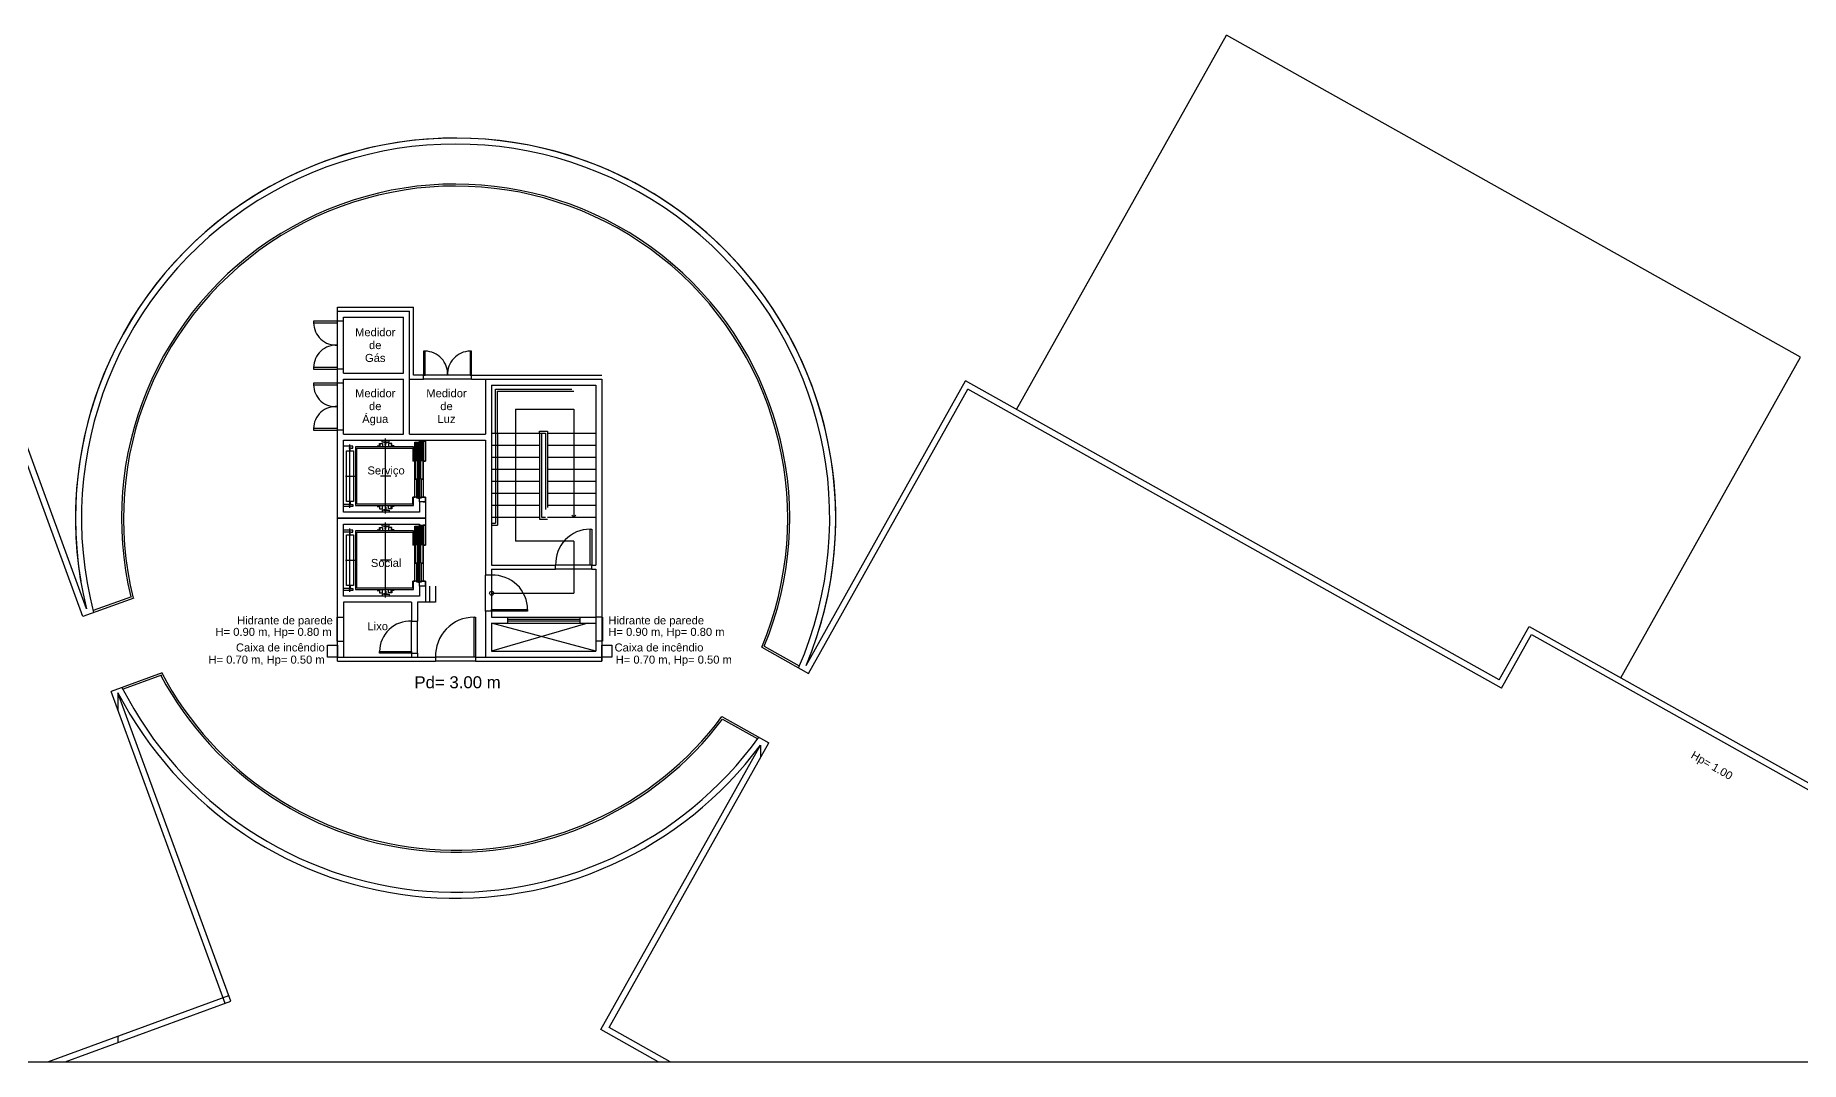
# Model space of a CAD drawing. Header units: millimetres. Extents: x -210 to 1173, y -437 to 320.
# Drawn here: x -148.5 to -104.38, y -92 to -66.35 of the extents above; entities that cross this region are included whole.
import ezdxf
from ezdxf.enums import TextEntityAlignment as Align

# ---------------------------------------------------------------- set-up
doc = ezdxf.new("R2010")
doc.units = ezdxf.units.MM
doc.header["$LTSCALE"] = 0.3
for name, pattern in [('DASHDOTX2', [50.8, 25.4, -12.7, 0, -12.7]), ('DASHED2', [9.525, 6.35, -3.175]), ('LTYPE_4', [112.5, 56.25, -56.25]), ('LTYPE_6', [168.75, 112.5, -28.125, 0, -28.125])]:
    doc.linetypes.add(name, pattern=pattern)
for name, color, linetype in [('CORTE', 6, 'Continuous'), ('COTAS', 1, 'Continuous'), ('ESQUADRIAS', 3, 'Continuous'), ('LAYER_0', 6, 'Continuous'), ('LINHA DE CORTE', 6, 'DASHDOTX2'), ('PISO', 1, 'Continuous'), ('PROJEÇÃO', 1, 'DASHED2'), ('TEXTOS', 2, 'Continuous'), ('VISTA', 2, 'Continuous')]:
    doc.layers.add(name, color=color, linetype=linetype)
doc.styles.add('2MM 1_100', font='ARIAL.TTF', dxfattribs={"height": 0.2})
doc.styles.add('3MM 1_100', font='ARIAL.TTF', dxfattribs={"height": 0.3})

msp = doc.modelspace()

# ---------------------------------------------------------------- linework, layer by layer
msp.add_line((-210.338, -92.003), (-79.945, -92.003))
at = {"layer": 'CORTE'}
for p, q in [((-140.947, -73.144), (-139.047, -73.144)), ((-140.947, -73.244), (-140.947, -73.144)), ((-139.047, -74.844), (-139.047, -73.144)), ((-140.947, -73.244), (-139.147, -73.244)), ((-140.947, -73.494), (-140.947, -73.244)), ((-140.797, -73.494), (-140.947, -73.494)), ((-140.797, -73.394), (-139.297, -73.394)), ((-140.797, -73.494), (-140.797, -73.394)), ((-139.297, -74.794), (-139.297, -73.394)), ((-139.147, -76.319), (-139.147, -73.244)), ((-140.947, -75.044), (-140.947, -74.694)), ((-140.797, -74.694), (-140.947, -74.694)), ((-140.797, -74.794), (-140.797, -74.694)), ((-140.797, -74.794), (-139.297, -74.794)), ((-140.797, -74.944), (-139.297, -74.944)), ((-140.797, -75.044), (-140.797, -74.944)), ((-139.297, -76.319), (-139.297, -74.944)), ((-139.147, -74.944), (-138.797, -74.944)), ((-138.797, -74.844), (-139.047, -74.844)), ((-138.797, -74.944), (-138.797, -74.844)), ((-137.597, -74.844), (-134.347, -74.844)), ((-137.597, -74.944), (-137.597, -74.844)), ((-137.597, -74.944), (-137.247, -74.944)), ((-137.247, -74.944), (-137.247, -76.319)), ((-137.247, -74.944), (-134.347, -74.944)), ((-134.347, -74.944), (-134.347, -81.894)), ((-140.797, -75.044), (-140.947, -75.044)), ((-137.097, -75.094), (-137.097, -79.594)), ((-137.097, -75.094), (-134.497, -75.094)), ((-134.497, -75.094), (-134.497, -79.594)), ((-140.947, -81.894), (-140.947, -76.219)), ((-140.797, -76.219), (-140.947, -76.219)), ((-140.797, -76.319), (-140.797, -76.219)), ((-140.797, -76.319), (-139.297, -76.319)), ((-139.147, -76.319), (-137.247, -76.319)), ((-140.797, -78.269), (-140.797, -76.469)), ((-140.797, -76.469), (-137.247, -76.469)), ((-138.897, -76.469), (-138.897, -76.494)), ((-137.247, -76.469), (-137.247, -79.844)), ((-138.897, -78.014), (-138.897, -78.269)), ((-138.747, -78.014), (-138.747, -78.419)), ((-140.947, -78.419), (-138.747, -78.419)), ((-138.747, -78.419), (-140.947, -78.419)), ((-138.897, -78.269), (-140.797, -78.269)), ((-138.747, -78.419), (-138.747, -78.594)), ((-140.797, -80.369), (-140.797, -78.569)), ((-140.797, -78.569), (-138.897, -78.569)), ((-140.797, -78.569), (-138.897, -78.569)), ((-138.897, -78.569), (-138.897, -78.594)), ((-137.097, -79.594), (-135.497, -79.594)), ((-137.097, -79.694), (-137.097, -79.844)), ((-137.097, -79.694), (-135.497, -79.694)), ((-134.597, -79.594), (-134.497, -79.594)), ((-134.597, -79.694), (-134.497, -79.694)), ((-134.497, -79.694), (-134.497, -80.894)), ((-138.897, -80.114), (-138.897, -80.369)), ((-138.747, -80.114), (-138.747, -80.519)), ((-138.647, -80.114), (-138.647, -80.519)), ((-138.497, -80.114), (-138.497, -80.519)), ((-138.897, -80.369), (-140.797, -80.369)), ((-139.097, -80.519), (-140.797, -80.519)), ((-140.797, -80.519), (-140.797, -81.894)), ((-139.097, -80.519), (-139.102, -80.994)), ((-138.497, -80.519), (-138.947, -80.519)), ((-138.947, -80.519), (-138.947, -80.994)), ((-140.967, -80.894), (-140.967, -81.494)), ((-140.967, -80.894), (-140.797, -80.894)), ((-139.097, -80.994), (-138.947, -80.994)), ((-137.247, -80.744), (-137.247, -81.894)), ((-137.097, -80.744), (-137.097, -80.894)), ((-137.097, -80.894), (-134.497, -80.894)), ((-137.097, -81.044), (-137.097, -81.744)), ((-137.097, -81.044), (-134.497, -81.044)), ((-134.697, -81.044), (-137.097, -81.744)), ((-134.497, -81.744), (-137.097, -81.044)), ((-134.497, -80.894), (-134.497, -81.744)), ((-134.327, -80.894), (-134.497, -80.894)), ((-134.327, -80.894), (-134.327, -81.494)), ((-140.967, -81.494), (-140.797, -81.494)), ((-134.327, -81.494), (-134.497, -81.494)), ((-140.947, -81.894), (-138.497, -81.894)), ((-140.947, -81.994), (-140.947, -81.894)), ((-140.947, -81.994), (-138.497, -81.994)), ((-139.097, -81.794), (-139.097, -81.894)), ((-139.097, -81.794), (-138.947, -81.794)), ((-138.947, -81.794), (-138.947, -81.894)), ((-138.497, -81.894), (-138.497, -81.994)), ((-137.497, -81.894), (-137.247, -81.894)), ((-137.497, -81.894), (-137.497, -81.994)), ((-137.497, -81.994), (-134.347, -81.994)), ((-137.247, -81.894), (-134.347, -81.894)), ((-137.097, -81.744), (-134.497, -81.744)), ((-134.347, -81.894), (-134.347, -81.994)), ((-134.347, -81.994), (-134.347, -81.894)), ((-146.435, -82.784), (-146.435, -83.221)), ((-130.379, -84.095), (-130.379, -84.401)), ((-146.435, -91.363), (-146.435, -91.522))]:
    msp.add_line(p, q, dxfattribs=at)
for points in [[(-141.197, -81.594), (-140.947, -81.594), (-140.947, -81.894), (-141.197, -81.894)], [(-134.347, -81.594), (-134.097, -81.594), (-134.097, -81.894), (-134.347, -81.894)]]:
    msp.add_lwpolyline(points, close=True, dxfattribs=at)
at = {"layer": 'COTAS'}
for p, q in [((-136.497, -75.694), (-136.497, -78.994)), ((-136.497, -75.694), (-135.047, -75.694)), ((-135.047, -75.694), (-135.047, -78.394)), ((-135.047, -78.394), (-135.096, -78.344)), ((-135.047, -78.394), (-134.996, -78.344)), ((-135.047, -78.994), (-136.497, -78.994)), ((-135.047, -78.994), (-135.047, -80.294)), ((-137.097, -80.294), (-135.047, -80.294))]:
    msp.add_line(p, q, dxfattribs=at)
msp.add_circle((-137.097, -80.294), 0.05, dxfattribs=at)
at = {"layer": 'ESQUADRIAS'}
for points in [[(-140.947, -73.494), (-141.547, -73.494), (-141.547, -73.534), (-140.947, -73.534)], [(-138.757, -74.844), (-138.757, -74.244), (-138.797, -74.244), (-138.797, -74.844)], [(-137.597, -74.844), (-137.597, -74.244), (-137.637, -74.244), (-137.637, -74.844)], [(-140.947, -74.654), (-141.547, -74.654), (-141.547, -74.694), (-140.947, -74.694)], [(-140.947, -75.044), (-141.547, -75.044), (-141.547, -75.084), (-140.947, -75.084)], [(-140.947, -76.179), (-141.547, -76.179), (-141.547, -76.219), (-140.947, -76.219)], [(-134.597, -79.594), (-134.637, -79.594), (-134.637, -78.694), (-134.597, -78.694)], [(-137.097, -80.744), (-137.097, -80.704), (-136.197, -80.704), (-136.197, -80.744)], [(-137.497, -81.894), (-137.537, -81.894), (-137.537, -80.894), (-137.497, -80.894)], [(-139.097, -81.794), (-139.897, -81.794), (-139.897, -81.754), (-139.097, -81.754)]]:
    msp.add_lwpolyline(points, close=True, dxfattribs=at)
at = {"layer": 'LAYER_0', "color": 11}
for p, q in [((-140.564, -76.615), (-140.797, -76.615)), ((-140.727, -77.999), (-140.727, -76.739)), ((-140.727, -76.739), (-140.547, -76.739)), ((-140.604, -76.665), (-140.564, -76.665)), ((-140.564, -76.665), (-140.564, -76.615)), ((-140.547, -76.739), (-140.547, -77.999)), ((-139.047, -76.639), (-140.497, -76.639)), ((-140.497, -76.639), (-140.497, -78.099)), ((-140.467, -78.069), (-140.467, -76.669)), ((-140.467, -76.669), (-139.067, -76.669)), ((-139.957, -76.614), (-139.957, -76.608)), ((-139.957, -76.608), (-139.903, -76.608)), ((-139.957, -76.614), (-139.897, -76.614)), ((-139.903, -76.608), (-139.903, -76.554)), ((-139.903, -76.554), (-139.822, -76.554)), ((-139.897, -76.614), (-139.897, -76.554)), ((-139.897, -76.614), (-139.897, -76.639)), ((-139.832, -76.519), (-139.832, -76.469)), ((-139.792, -76.519), (-139.832, -76.519)), ((-139.822, -76.554), (-139.822, -76.614)), ((-139.822, -76.614), (-139.822, -76.639)), ((-139.747, -76.519), (-139.792, -76.519)), ((-139.792, -76.519), (-139.792, -76.524)), ((-139.788, -76.527), (-139.792, -76.524)), ((-139.755, -76.529), (-139.788, -76.527)), ((-139.755, -76.529), (-139.751, -76.533)), ((-139.751, -76.549), (-139.755, -76.552)), ((-139.755, -76.594), (-139.755, -76.552)), ((-139.747, -76.594), (-139.755, -76.594)), ((-139.751, -76.549), (-139.751, -76.533)), ((-139.702, -76.519), (-139.747, -76.519)), ((-139.747, -76.594), (-139.739, -76.594)), ((-139.742, -76.533), (-139.739, -76.529)), ((-139.742, -76.549), (-139.742, -76.533)), ((-139.742, -76.549), (-139.739, -76.552)), ((-139.739, -76.529), (-139.705, -76.527)), ((-139.739, -76.594), (-139.739, -76.552)), ((-139.705, -76.527), (-139.702, -76.524)), ((-139.702, -76.519), (-139.662, -76.519)), ((-139.702, -76.519), (-139.702, -76.524)), ((-139.591, -76.554), (-139.672, -76.554)), ((-139.672, -76.554), (-139.672, -76.614)), ((-139.672, -76.614), (-139.672, -76.639)), ((-139.662, -76.519), (-139.662, -76.469)), ((-139.597, -76.614), (-139.597, -76.554)), ((-139.597, -76.614), (-139.597, -76.639)), ((-139.537, -76.614), (-139.597, -76.614)), ((-139.591, -76.608), (-139.591, -76.554)), ((-139.537, -76.608), (-139.591, -76.608)), ((-139.537, -76.614), (-139.537, -76.608)), ((-139.067, -76.669), (-139.067, -76.994)), ((-139.047, -76.992), (-139.047, -76.639)), ((-139.017, -77.894), (-139.017, -76.519)), ((-139.017, -76.519), (-138.927, -76.519)), ((-138.927, -77.924), (-138.927, -76.519)), ((-138.897, -77.924), (-138.897, -76.494)), ((-138.897, -76.494), (-138.807, -76.494)), ((-138.807, -76.494), (-138.807, -77.894)), ((-138.747, -76.494), (-138.807, -76.494)), ((-138.807, -76.509), (-138.805, -76.509)), ((-138.805, -76.509), (-138.805, -76.496)), ((-138.805, -76.496), (-138.749, -76.496)), ((-138.749, -76.496), (-138.749, -76.992)), ((-138.747, -76.994), (-138.747, -76.494)), ((-139.017, -76.994), (-139.067, -76.994)), ((-139.019, -76.992), (-139.047, -76.992)), ((-139.017, -76.979), (-139.019, -76.979)), ((-139.019, -76.979), (-139.019, -76.992)), ((-139.012, -77.444), (-139.012, -76.974)), ((-139.012, -76.974), (-138.972, -76.974)), ((-138.974, -76.976), (-139.01, -76.976)), ((-139.01, -76.976), (-139.01, -77.442)), ((-138.974, -76.989), (-138.974, -76.976)), ((-138.972, -76.989), (-138.974, -76.989)), ((-138.972, -76.974), (-138.972, -76.989)), ((-138.812, -76.974), (-138.852, -76.974)), ((-138.852, -76.974), (-138.852, -76.989)), ((-138.852, -76.989), (-138.85, -76.989)), ((-138.85, -76.989), (-138.85, -76.976)), ((-138.85, -76.976), (-138.814, -76.976)), ((-138.814, -76.976), (-138.814, -77.442)), ((-138.812, -77.444), (-138.812, -76.974)), ((-138.805, -76.979), (-138.807, -76.979)), ((-138.807, -76.994), (-138.747, -76.994)), ((-138.805, -76.992), (-138.805, -76.979)), ((-138.749, -76.992), (-138.805, -76.992)), ((-139.012, -77.444), (-138.972, -77.444)), ((-138.974, -77.442), (-139.01, -77.442)), ((-138.972, -77.429), (-138.974, -77.429)), ((-138.974, -77.429), (-138.974, -77.442)), ((-138.972, -77.444), (-138.972, -77.429)), ((-138.967, -77.906), (-138.967, -77.424)), ((-138.967, -77.424), (-138.927, -77.424)), ((-138.929, -77.426), (-138.965, -77.426)), ((-138.965, -77.426), (-138.965, -77.904)), ((-138.929, -77.439), (-138.929, -77.426)), ((-138.927, -77.439), (-138.929, -77.439)), ((-138.857, -77.424), (-138.897, -77.424)), ((-138.897, -77.439), (-138.895, -77.439)), ((-138.895, -77.439), (-138.895, -77.426)), ((-138.895, -77.426), (-138.859, -77.426)), ((-138.859, -77.426), (-138.859, -77.904)), ((-138.857, -77.906), (-138.857, -77.424)), ((-138.852, -77.444), (-138.852, -77.429)), ((-138.852, -77.429), (-138.85, -77.429)), ((-138.812, -77.444), (-138.852, -77.444)), ((-138.85, -77.429), (-138.85, -77.442)), ((-138.85, -77.442), (-138.814, -77.442)), ((-140.67, -78.073), (-140.797, -78.073)), ((-140.547, -77.999), (-140.727, -77.999)), ((-140.605, -78.073), (-140.565, -78.073)), ((-140.565, -78.073), (-140.565, -78.123)), ((-139.067, -78.069), (-140.467, -78.069)), ((-139.017, -77.894), (-139.067, -77.894)), ((-139.067, -78.069), (-139.067, -77.894)), ((-139.047, -78.099), (-139.047, -77.896)), ((-139.047, -77.896), (-139.017, -77.896)), ((-138.972, -77.894), (-139.017, -77.894)), ((-138.974, -77.896), (-139.017, -77.896)), ((-138.974, -77.911), (-138.974, -77.896)), ((-138.929, -77.911), (-138.974, -77.911)), ((-138.972, -77.894), (-138.972, -77.909)), ((-138.972, -77.909), (-138.927, -77.909)), ((-138.927, -77.906), (-138.967, -77.906)), ((-138.965, -77.904), (-138.929, -77.904)), ((-138.929, -77.904), (-138.929, -77.891)), ((-138.929, -77.891), (-138.927, -77.891)), ((-138.929, -77.924), (-138.929, -77.911)), ((-138.927, -77.924), (-138.929, -77.924)), ((-138.895, -77.891), (-138.897, -77.891)), ((-138.897, -77.906), (-138.857, -77.906)), ((-138.852, -77.909), (-138.897, -77.909)), ((-138.897, -77.924), (-138.895, -77.924)), ((-138.897, -78.014), (-138.897, -77.924)), ((-138.807, -78.014), (-138.897, -78.014)), ((-138.895, -77.904), (-138.895, -77.891)), ((-138.859, -77.904), (-138.895, -77.904)), ((-138.895, -77.924), (-138.895, -77.911)), ((-138.895, -77.911), (-138.85, -77.911)), ((-138.852, -77.894), (-138.852, -77.909)), ((-138.747, -77.894), (-138.852, -77.894)), ((-138.85, -77.911), (-138.85, -77.896)), ((-138.85, -77.896), (-138.749, -77.896)), ((-138.807, -78.014), (-138.807, -77.999)), ((-138.807, -77.999), (-138.805, -77.999)), ((-138.747, -78.014), (-138.807, -78.014)), ((-138.805, -77.999), (-138.805, -78.012)), ((-138.805, -78.012), (-138.749, -78.012)), ((-138.749, -78.012), (-138.749, -77.896)), ((-138.747, -77.894), (-138.747, -78.014)), ((-140.565, -78.123), (-140.797, -78.123)), ((-140.497, -78.099), (-139.047, -78.099)), ((-139.957, -78.124), (-139.897, -78.124)), ((-139.957, -78.124), (-139.957, -78.13)), ((-139.957, -78.13), (-139.903, -78.13)), ((-139.903, -78.13), (-139.903, -78.184)), ((-139.903, -78.184), (-139.822, -78.184)), ((-139.897, -78.124), (-139.897, -78.099)), ((-139.897, -78.124), (-139.897, -78.184)), ((-139.792, -78.219), (-139.832, -78.219)), ((-139.832, -78.219), (-139.832, -78.269)), ((-139.822, -78.124), (-139.822, -78.099)), ((-139.822, -78.184), (-139.822, -78.124)), ((-139.789, -78.211), (-139.792, -78.215)), ((-139.792, -78.219), (-139.792, -78.215)), ((-139.792, -78.219), (-139.747, -78.219)), ((-139.755, -78.209), (-139.789, -78.211)), ((-139.747, -78.144), (-139.755, -78.144)), ((-139.755, -78.144), (-139.755, -78.186)), ((-139.752, -78.19), (-139.755, -78.186)), ((-139.752, -78.206), (-139.755, -78.209)), ((-139.752, -78.19), (-139.752, -78.206)), ((-139.747, -78.144), (-139.739, -78.144)), ((-139.747, -78.219), (-139.702, -78.219)), ((-139.743, -78.19), (-139.739, -78.186)), ((-139.743, -78.19), (-139.743, -78.206)), ((-139.739, -78.209), (-139.743, -78.206)), ((-139.739, -78.144), (-139.739, -78.186)), ((-139.739, -78.209), (-139.706, -78.211)), ((-139.706, -78.211), (-139.702, -78.215)), ((-139.702, -78.219), (-139.702, -78.215)), ((-139.702, -78.219), (-139.662, -78.219)), ((-139.672, -78.124), (-139.672, -78.099)), ((-139.672, -78.184), (-139.672, -78.124)), ((-139.591, -78.184), (-139.672, -78.184)), ((-139.662, -78.219), (-139.662, -78.269)), ((-139.597, -78.124), (-139.597, -78.099)), ((-139.537, -78.124), (-139.597, -78.124)), ((-139.597, -78.124), (-139.597, -78.184)), ((-139.537, -78.13), (-139.591, -78.13)), ((-139.591, -78.13), (-139.591, -78.184)), ((-139.537, -78.124), (-139.537, -78.13)), ((-140.565, -78.715), (-140.797, -78.715)), ((-140.67, -78.765), (-140.797, -78.765)), ((-140.727, -80.099), (-140.727, -78.839)), ((-140.727, -78.839), (-140.547, -78.839)), ((-140.605, -78.765), (-140.565, -78.765)), ((-140.565, -78.765), (-140.565, -78.715)), ((-140.547, -78.839), (-140.547, -80.099)), ((-139.047, -78.739), (-140.497, -78.739)), ((-140.497, -78.739), (-140.497, -80.199)), ((-140.467, -80.169), (-140.467, -78.769)), ((-140.467, -78.769), (-139.067, -78.769)), ((-139.957, -78.714), (-139.957, -78.708)), ((-139.957, -78.708), (-139.903, -78.708)), ((-139.957, -78.714), (-139.897, -78.714)), ((-139.903, -78.708), (-139.903, -78.654)), ((-139.903, -78.654), (-139.822, -78.654)), ((-139.897, -78.714), (-139.897, -78.654)), ((-139.897, -78.714), (-139.897, -78.739)), ((-139.832, -78.619), (-139.832, -78.569)), ((-139.792, -78.619), (-139.832, -78.619)), ((-139.822, -78.654), (-139.822, -78.714)), ((-139.822, -78.714), (-139.822, -78.739)), ((-139.747, -78.619), (-139.792, -78.619)), ((-139.792, -78.619), (-139.792, -78.624)), ((-139.789, -78.627), (-139.792, -78.624)), ((-139.755, -78.629), (-139.789, -78.627)), ((-139.755, -78.629), (-139.752, -78.633)), ((-139.752, -78.649), (-139.755, -78.652)), ((-139.755, -78.694), (-139.755, -78.652)), ((-139.747, -78.694), (-139.755, -78.694)), ((-139.752, -78.649), (-139.752, -78.633)), ((-139.702, -78.619), (-139.747, -78.619)), ((-139.747, -78.694), (-139.739, -78.694)), ((-139.743, -78.633), (-139.739, -78.629)), ((-139.743, -78.649), (-139.743, -78.633)), ((-139.743, -78.649), (-139.739, -78.652)), ((-139.739, -78.629), (-139.706, -78.627)), ((-139.739, -78.694), (-139.739, -78.652)), ((-139.706, -78.627), (-139.702, -78.624)), ((-139.702, -78.619), (-139.662, -78.619)), ((-139.702, -78.619), (-139.702, -78.624)), ((-139.591, -78.654), (-139.672, -78.654)), ((-139.672, -78.654), (-139.672, -78.714)), ((-139.672, -78.714), (-139.672, -78.739)), ((-139.662, -78.619), (-139.662, -78.569)), ((-139.597, -78.714), (-139.597, -78.654)), ((-139.597, -78.714), (-139.597, -78.739)), ((-139.537, -78.714), (-139.597, -78.714)), ((-139.591, -78.708), (-139.591, -78.654)), ((-139.537, -78.708), (-139.591, -78.708)), ((-139.537, -78.714), (-139.537, -78.708)), ((-139.067, -78.769), (-139.067, -79.094)), ((-139.047, -79.092), (-139.047, -78.739)), ((-139.017, -79.994), (-139.017, -78.619)), ((-139.017, -78.619), (-138.927, -78.619)), ((-138.927, -80.024), (-138.927, -78.619)), ((-138.897, -80.024), (-138.897, -78.594)), ((-138.897, -78.594), (-138.807, -78.594)), ((-138.807, -78.594), (-138.807, -79.994)), ((-138.747, -78.594), (-138.807, -78.594)), ((-138.807, -78.609), (-138.805, -78.609)), ((-138.805, -78.609), (-138.805, -78.596)), ((-138.805, -78.596), (-138.749, -78.596)), ((-138.749, -78.596), (-138.749, -79.092)), ((-138.747, -79.094), (-138.747, -78.594)), ((-139.017, -79.094), (-139.067, -79.094)), ((-139.019, -79.092), (-139.047, -79.092)), ((-139.017, -79.079), (-139.019, -79.079)), ((-139.019, -79.079), (-139.019, -79.092)), ((-139.012, -79.544), (-139.012, -79.074)), ((-139.012, -79.074), (-138.972, -79.074)), ((-138.974, -79.076), (-139.01, -79.076)), ((-139.01, -79.076), (-139.01, -79.542)), ((-138.974, -79.089), (-138.974, -79.076)), ((-138.972, -79.089), (-138.974, -79.089)), ((-138.972, -79.074), (-138.972, -79.089)), ((-138.812, -79.074), (-138.852, -79.074)), ((-138.852, -79.074), (-138.852, -79.089)), ((-138.852, -79.089), (-138.85, -79.089)), ((-138.85, -79.089), (-138.85, -79.076)), ((-138.85, -79.076), (-138.814, -79.076)), ((-138.814, -79.076), (-138.814, -79.542)), ((-138.812, -79.544), (-138.812, -79.074)), ((-138.805, -79.079), (-138.807, -79.079)), ((-138.807, -79.094), (-138.747, -79.094)), ((-138.805, -79.092), (-138.805, -79.079)), ((-138.749, -79.092), (-138.805, -79.092)), ((-139.012, -79.544), (-138.972, -79.544)), ((-138.974, -79.542), (-139.01, -79.542)), ((-138.972, -79.529), (-138.974, -79.529)), ((-138.974, -79.529), (-138.974, -79.542)), ((-138.972, -79.544), (-138.972, -79.529)), ((-138.967, -80.006), (-138.967, -79.524)), ((-138.967, -79.524), (-138.927, -79.524)), ((-138.929, -79.526), (-138.965, -79.526)), ((-138.965, -79.526), (-138.965, -80.004)), ((-138.929, -79.539), (-138.929, -79.526)), ((-138.927, -79.539), (-138.929, -79.539)), ((-138.857, -79.524), (-138.897, -79.524)), ((-138.897, -79.539), (-138.895, -79.539)), ((-138.895, -79.539), (-138.895, -79.526)), ((-138.895, -79.526), (-138.859, -79.526)), ((-138.859, -79.526), (-138.859, -80.004)), ((-138.857, -80.006), (-138.857, -79.524)), ((-138.852, -79.544), (-138.852, -79.529)), ((-138.852, -79.529), (-138.85, -79.529)), ((-138.812, -79.544), (-138.852, -79.544)), ((-138.85, -79.529), (-138.85, -79.542)), ((-138.85, -79.542), (-138.814, -79.542)), ((-140.67, -80.173), (-140.797, -80.173)), ((-140.565, -80.223), (-140.797, -80.223)), ((-140.547, -80.099), (-140.727, -80.099)), ((-140.605, -80.173), (-140.565, -80.173)), ((-140.565, -80.173), (-140.565, -80.223)), ((-140.497, -80.199), (-139.047, -80.199)), ((-139.067, -80.169), (-140.467, -80.169)), ((-139.957, -80.224), (-139.897, -80.224)), ((-139.957, -80.224), (-139.957, -80.23)), ((-139.957, -80.23), (-139.903, -80.23)), ((-139.903, -80.23), (-139.903, -80.284)), ((-139.903, -80.284), (-139.822, -80.284)), ((-139.897, -80.224), (-139.897, -80.199)), ((-139.897, -80.224), (-139.897, -80.284)), ((-139.822, -80.224), (-139.822, -80.199)), ((-139.822, -80.284), (-139.822, -80.224)), ((-139.747, -80.244), (-139.755, -80.244)), ((-139.755, -80.244), (-139.755, -80.286)), ((-139.752, -80.29), (-139.755, -80.286)), ((-139.752, -80.29), (-139.752, -80.306)), ((-139.747, -80.244), (-139.739, -80.244)), ((-139.743, -80.29), (-139.739, -80.286)), ((-139.743, -80.29), (-139.743, -80.306)), ((-139.739, -80.244), (-139.739, -80.286)), ((-139.672, -80.224), (-139.672, -80.199)), ((-139.672, -80.284), (-139.672, -80.224)), ((-139.591, -80.284), (-139.672, -80.284)), ((-139.597, -80.224), (-139.597, -80.199)), ((-139.537, -80.224), (-139.597, -80.224)), ((-139.597, -80.224), (-139.597, -80.284)), ((-139.537, -80.23), (-139.591, -80.23)), ((-139.591, -80.23), (-139.591, -80.284)), ((-139.537, -80.224), (-139.537, -80.23)), ((-139.017, -79.994), (-139.067, -79.994)), ((-139.067, -80.169), (-139.067, -79.994)), ((-139.047, -80.199), (-139.047, -79.996)), ((-139.047, -79.996), (-139.017, -79.996)), ((-138.972, -79.994), (-139.017, -79.994)), ((-138.974, -79.996), (-139.017, -79.996)), ((-138.974, -80.011), (-138.974, -79.996)), ((-138.929, -80.011), (-138.974, -80.011)), ((-138.972, -79.994), (-138.972, -80.009)), ((-138.972, -80.009), (-138.927, -80.009)), ((-138.927, -80.006), (-138.967, -80.006)), ((-138.965, -80.004), (-138.929, -80.004)), ((-138.929, -80.004), (-138.929, -79.991)), ((-138.929, -79.991), (-138.927, -79.991)), ((-138.929, -80.024), (-138.929, -80.011)), ((-138.927, -80.024), (-138.929, -80.024)), ((-138.895, -79.991), (-138.897, -79.991)), ((-138.897, -80.006), (-138.857, -80.006)), ((-138.852, -80.009), (-138.897, -80.009)), ((-138.897, -80.024), (-138.895, -80.024)), ((-138.897, -80.114), (-138.897, -80.024)), ((-138.807, -80.114), (-138.897, -80.114)), ((-138.895, -80.004), (-138.895, -79.991)), ((-138.859, -80.004), (-138.895, -80.004)), ((-138.895, -80.024), (-138.895, -80.011)), ((-138.895, -80.011), (-138.85, -80.011)), ((-138.852, -79.994), (-138.852, -80.009)), ((-138.747, -79.994), (-138.852, -79.994)), ((-138.85, -80.011), (-138.85, -79.996)), ((-138.85, -79.996), (-138.749, -79.996)), ((-138.807, -80.114), (-138.807, -80.099)), ((-138.807, -80.099), (-138.805, -80.099)), ((-138.747, -80.114), (-138.807, -80.114)), ((-138.805, -80.099), (-138.805, -80.112)), ((-138.805, -80.112), (-138.749, -80.112)), ((-138.749, -80.112), (-138.749, -79.996)), ((-138.747, -79.994), (-138.747, -80.114)), ((-139.792, -80.319), (-139.832, -80.319)), ((-139.832, -80.319), (-139.832, -80.369)), ((-139.789, -80.311), (-139.792, -80.315)), ((-139.792, -80.319), (-139.792, -80.315)), ((-139.792, -80.319), (-139.747, -80.319)), ((-139.755, -80.309), (-139.789, -80.311)), ((-139.752, -80.306), (-139.755, -80.309)), ((-139.747, -80.319), (-139.702, -80.319)), ((-139.739, -80.309), (-139.743, -80.306)), ((-139.739, -80.309), (-139.706, -80.311)), ((-139.706, -80.311), (-139.702, -80.315)), ((-139.702, -80.319), (-139.702, -80.315)), ((-139.702, -80.319), (-139.662, -80.319)), ((-139.662, -80.319), (-139.662, -80.369))]:
    msp.add_line(p, q, dxfattribs=at)
at = {"layer": 'LAYER_0', "color": 1}
for p, q in [((-140.604, -76.665), (-140.669, -76.665)), ((-140.665, -76.669), (-140.669, -76.665)), ((-140.639, -76.669), (-140.665, -76.669)), ((-140.641, -76.684), (-140.639, -76.682)), ((-140.641, -76.719), (-140.641, -76.684)), ((-140.633, -76.719), (-140.641, -76.719)), ((-140.639, -76.682), (-140.639, -76.669)), ((-140.635, -76.682), (-140.635, -76.669)), ((-140.608, -76.669), (-140.635, -76.669)), ((-140.635, -76.682), (-140.633, -76.684)), ((-140.633, -76.719), (-140.633, -76.684)), ((-140.608, -76.669), (-140.604, -76.665)), ((-138.997, -76.519), (-138.997, -76.974)), ((-138.987, -76.974), (-138.987, -76.519)), ((-138.952, -77.424), (-138.952, -76.519)), ((-138.942, -76.519), (-138.942, -77.424)), ((-138.882, -77.424), (-138.882, -76.494)), ((-138.872, -76.494), (-138.872, -77.424)), ((-138.837, -76.974), (-138.837, -76.494)), ((-138.827, -76.494), (-138.827, -76.974)), ((-140.666, -78.069), (-140.67, -78.073)), ((-140.67, -78.073), (-140.605, -78.073)), ((-140.666, -78.069), (-140.639, -78.069)), ((-140.641, -78.019), (-140.633, -78.019)), ((-140.641, -78.019), (-140.641, -78.054)), ((-140.639, -78.056), (-140.641, -78.054)), ((-140.639, -78.056), (-140.639, -78.069)), ((-140.633, -78.054), (-140.635, -78.056)), ((-140.635, -78.056), (-140.635, -78.069)), ((-140.635, -78.069), (-140.609, -78.069)), ((-140.633, -78.019), (-140.633, -78.054)), ((-140.609, -78.069), (-140.605, -78.073)), ((-140.605, -78.765), (-140.67, -78.765)), ((-140.666, -78.769), (-140.67, -78.765)), ((-140.639, -78.769), (-140.666, -78.769)), ((-140.641, -78.784), (-140.639, -78.782)), ((-140.641, -78.819), (-140.641, -78.784)), ((-140.633, -78.819), (-140.641, -78.819)), ((-140.639, -78.782), (-140.639, -78.769)), ((-140.635, -78.782), (-140.635, -78.769)), ((-140.609, -78.769), (-140.635, -78.769)), ((-140.635, -78.782), (-140.633, -78.784)), ((-140.633, -78.819), (-140.633, -78.784)), ((-140.609, -78.769), (-140.605, -78.765)), ((-138.997, -78.619), (-138.997, -79.074)), ((-138.987, -79.074), (-138.987, -78.619)), ((-138.952, -79.524), (-138.952, -78.619)), ((-138.942, -78.619), (-138.942, -79.524)), ((-138.882, -79.524), (-138.882, -78.594)), ((-138.872, -78.594), (-138.872, -79.524)), ((-138.837, -79.074), (-138.837, -78.594)), ((-138.827, -78.594), (-138.827, -79.074)), ((-140.666, -80.169), (-140.67, -80.173)), ((-140.67, -80.173), (-140.605, -80.173)), ((-140.666, -80.169), (-140.639, -80.169)), ((-140.641, -80.119), (-140.633, -80.119)), ((-140.641, -80.119), (-140.641, -80.154)), ((-140.639, -80.156), (-140.641, -80.154)), ((-140.639, -80.156), (-140.639, -80.169)), ((-140.633, -80.154), (-140.635, -80.156)), ((-140.635, -80.156), (-140.635, -80.169)), ((-140.635, -80.169), (-140.609, -80.169)), ((-140.633, -80.119), (-140.633, -80.154)), ((-140.609, -80.169), (-140.605, -80.173))]:
    msp.add_line(p, q, dxfattribs=at)
at = {"layer": 'LAYER_0', "color": 15, "linetype": 'LTYPE_6'}
for p, q in [((-140.637, -78.162), (-140.637, -76.58)), ((-139.747, -78.304), (-139.747, -76.429)), ((-140.748, -77.369), (-140.518, -77.369)), ((-139.619, -77.369), (-139.871, -77.369)), ((-139.747, -80.404), (-139.747, -78.529)), ((-140.637, -80.262), (-140.637, -78.68)), ((-140.748, -79.469), (-140.518, -79.469)), ((-139.619, -79.469), (-139.871, -79.469))]:
    msp.add_line(p, q, dxfattribs=at)
at = {"layer": 'LAYER_0', "color": 1, "linetype": 'LTYPE_4'}
for p, q in [((-139.888, -76.554), (-139.888, -76.614)), ((-139.888, -76.614), (-139.888, -76.639)), ((-139.605, -76.554), (-139.605, -76.614)), ((-139.605, -76.614), (-139.605, -76.639)), ((-139.889, -78.124), (-139.889, -78.099)), ((-139.889, -78.184), (-139.889, -78.124)), ((-139.606, -78.124), (-139.606, -78.099)), ((-139.606, -78.184), (-139.606, -78.124)), ((-139.889, -78.654), (-139.889, -78.714)), ((-139.889, -78.714), (-139.889, -78.739)), ((-139.606, -78.654), (-139.606, -78.714)), ((-139.606, -78.714), (-139.606, -78.739)), ((-139.889, -80.224), (-139.889, -80.199)), ((-139.889, -80.284), (-139.889, -80.224)), ((-139.606, -80.224), (-139.606, -80.199)), ((-139.606, -80.284), (-139.606, -80.224))]:
    msp.add_line(p, q, dxfattribs=at)
at = {"layer": 'LAYER_0'}
for p, q in [((-139.342, -76.669), (-139.342, -76.669)), ((-140.467, -76.91), (-140.467, -76.91)), ((-139.067, -76.91), (-139.067, -76.91)), ((-139.342, -78.069), (-139.342, -78.069)), ((-139.342, -78.769), (-139.342, -78.769)), ((-140.467, -79.01), (-140.467, -79.01)), ((-139.067, -79.01), (-139.067, -79.01)), ((-139.342, -80.169), (-139.342, -80.169))]:
    msp.add_line(p, q, dxfattribs=at)
at = {"layer": 'LAYER_0', "color": 7}
for p, q in [((-138.897, -76.494), (-138.747, -76.494)), ((-138.747, -78.014), (-138.897, -78.014)), ((-138.897, -78.594), (-138.747, -78.594)), ((-138.747, -80.114), (-138.897, -80.114))]:
    msp.add_line(p, q, dxfattribs=at)
at = {"layer": 'LINHA DE CORTE'}
for p, q in [((-137.097, -79.844), (-137.247, -79.844)), ((-135.497, -79.694), (-135.497, -79.594)), ((-134.597, -79.694), (-134.597, -79.594)), ((-137.097, -80.744), (-137.247, -80.744))]:
    msp.add_line(p, q, dxfattribs=at)
at = {"layer": 'PISO'}
for p, q in [((-140.947, -74.694), (-140.947, -73.494)), ((-140.797, -74.694), (-140.797, -73.494)), ((-137.597, -74.844), (-138.797, -74.844)), ((-137.597, -74.944), (-138.797, -74.944)), ((-140.947, -76.219), (-140.947, -75.044)), ((-140.797, -76.219), (-140.797, -75.044)), ((-137.247, -80.744), (-137.247, -79.844)), ((-137.097, -79.844), (-137.097, -80.744)), ((-134.597, -79.594), (-135.497, -79.594)), ((-134.597, -79.694), (-135.497, -79.694)), ((-139.097, -81.794), (-139.097, -80.994)), ((-138.947, -81.794), (-138.947, -80.994)), ((-137.497, -81.894), (-138.497, -81.894)), ((-137.497, -81.994), (-138.497, -81.994))]:
    msp.add_line(p, q, dxfattribs=at)
for centre, radius, start, end in [((-140.985, -73.534), 0.561, 180, 273.9406), ((-140.985, -74.654), 0.561, 86.0526, 180), ((-138.766, -74.814), 0.57, 356.9163, 89.126), ((-137.628, -74.814), 0.57, 90.874, 183.0768), ((-140.997, -75.084), 0.55, 180, 275.2402), ((-140.997, -76.179), 0.55, 84.753, 180), ((-134.634, -79.558), 0.864, 90.2167, 182.3852), ((-137.061, -80.708), 0.864, 0.2167, 92.3852), ((-139.136, -81.754), 0.761, 87.0634, 180), ((-137.537, -81.855), 0.961, 90, 182.3393)]:
    msp.add_arc(centre, radius, start, end, dxfattribs=at)
at = {"layer": 'PROJEÇÃO'}
for p, q in [((-136.997, -75.194), (-134.597, -75.194)), ((-136.997, -76.294), (-136.997, -75.194)), ((-136.947, -75.244), (-134.647, -75.244)), ((-136.947, -76.294), (-136.947, -75.244)), ((-137.097, -76.294), (-135.847, -76.294)), ((-135.897, -76.244), (-135.697, -76.244)), ((-135.897, -76.294), (-135.897, -76.244)), ((-135.847, -76.294), (-135.747, -76.294)), ((-135.747, -76.294), (-135.747, -78.444)), ((-135.697, -76.244), (-135.697, -78.444)), ((-135.697, -76.294), (-134.497, -76.294)), ((-135.697, -76.594), (-134.497, -76.594)), ((-135.697, -76.894), (-134.497, -76.894)), ((-135.697, -77.194), (-134.497, -77.194)), ((-135.697, -77.494), (-134.497, -77.494)), ((-135.697, -77.794), (-134.497, -77.794)), ((-135.747, -78.444), (-135.697, -78.444)), ((-135.697, -78.094), (-134.497, -78.094)), ((-135.697, -78.394), (-134.497, -78.394)), ((-136.697, -80.894), (-136.697, -81.044)), ((-134.897, -80.949), (-136.697, -80.949)), ((-134.897, -80.989), (-136.697, -80.989)), ((-134.897, -80.894), (-134.897, -81.044))]:
    msp.add_line(p, q, dxfattribs=at)
at = {"layer": 'VISTA'}
for p, q in [((-123.977, -75.704), (-118.732, -66.351)), ((-104.384, -74.397), (-118.732, -66.351)), ((-108.876, -82.407), (-104.384, -74.397)), ((-129.238, -82.097), (-125.252, -74.99)), ((-111.918, -82.462), (-125.252, -74.99)), ((-129.179, -82.299), (-125.195, -75.194)), ((-111.861, -82.666), (-125.195, -75.194)), ((-147.223, -80.686), (-148.988, -75.848)), ((-147.312, -80.878), (-149.078, -76.04)), ((-136.997, -76.294), (-136.997, -78.544)), ((-136.947, -76.294), (-136.947, -78.594)), ((-135.897, -76.294), (-135.897, -78.444)), ((-135.847, -76.294), (-135.847, -78.394)), ((-137.097, -76.594), (-135.897, -76.594)), ((-137.097, -76.894), (-135.897, -76.894)), ((-137.097, -77.194), (-135.897, -77.194)), ((-137.097, -77.494), (-135.897, -77.494)), ((-137.097, -77.794), (-135.897, -77.794)), ((-137.097, -78.094), (-135.897, -78.094)), ((-137.097, -78.394), (-135.897, -78.394)), ((-135.897, -78.444), (-135.747, -78.444)), ((-135.847, -78.394), (-135.747, -78.394)), ((-137.097, -78.544), (-136.997, -78.544)), ((-137.097, -78.594), (-136.947, -78.594)), ((-146.041, -80.414), (-147.312, -80.878)), ((-146.097, -80.381), (-147.053, -80.73)), ((-111.918, -82.462), (-111.166, -81.122)), ((-111.166, -81.122), (-101.314, -86.647)), ((-111.861, -82.666), (-111.109, -81.326)), ((-111.109, -81.326), (-101.519, -86.704)), ((-130.348, -81.641), (-129.179, -82.299)), ((-130.285, -81.621), (-129.408, -82.113)), ((-145.327, -82.283), (-146.607, -82.75)), ((-145.347, -82.343), (-146.308, -82.694)), ((-143.755, -90.544), (-146.607, -82.75)), ((-143.614, -90.493), (-146.435, -82.784)), ((-131.341, -83.378), (-130.172, -84.034)), ((-131.328, -83.444), (-130.448, -83.936)), ((-134.366, -91.201), (-130.379, -84.095)), ((-134.162, -91.144), (-130.172, -84.034)), ((-148.188, -92.003), (-143.665, -90.352)), ((-147.751, -92.003), (-143.614, -90.493)), ((-132.938, -92.003), (-134.366, -91.201)), ((-132.632, -92.003), (-134.162, -91.144))]:
    msp.add_line(p, q, dxfattribs=at)
for radius, start, end in [(9.5, 341.5137, 189.5338), (9.5, 337.2226, 193.8022), (9.35, 336.4228, 194.6256), (8.35, 337.4543, 193.6288), (8.3, 337.1573, 193.9372), (8.35, 208.0782, 323.0058), (8.3, 207.7784, 323.3072), (9.5, 207.3514, 323.3165), (9.35, 206.9058, 324.1475)]:
    msp.add_arc((-137.997, -78.419), radius, start, end, dxfattribs=at)

# ---------------------------------------------------------------- texts
at = {"layer": 'TEXTOS'}
for s, height, style, p in [('Medidor', 0.2, '2MM 1_100', (-140.006, -73.771)), ('de', 0.2, '2MM 1_100', (-140.006, -74.093)), ('Gás', 0.2, '2MM 1_100', (-140.006, -74.414)), ('Medidor', 0.2, '2MM 1_100', (-140.006, -75.296)), ('Medidor', 0.2, '2MM 1_100', (-138.225, -75.296)), ('Água', 0.2, '2MM 1_100', (-140.006, -75.939)), ('de', 0.2, '2MM 1_100', (-140.006, -75.618)), ('Luz', 0.2, '2MM 1_100', (-138.225, -75.939)), ('de', 0.2, '2MM 1_100', (-138.225, -75.618)), ('Serviço', 0.2, '2MM 1_100', (-139.735, -77.226)), ('Social', 0.2, '2MM 1_100', (-139.734, -79.537)), ('H= 0.90 m, Hp= 0.80 m', 0.2, '2MM 1_100', (-142.546, -81.26)), ('Hidrante de parede', 0.2, '2MM 1_100', (-142.262, -80.972)), ('Lixo', 0.2, '2MM 1_100', (-139.943, -81.118)), ('Hidrante de parede', 0.2, '2MM 1_100', (-132.984, -80.972)), ('H= 0.90 m, Hp= 0.80 m', 0.2, '2MM 1_100', (-132.728, -81.26)), ('Caixa de incêndio', 0.2, '2MM 1_100', (-142.377, -81.65)), ('Caixa de incêndio', 0.2, '2MM 1_100', (-132.915, -81.65)), ('H= 0.70 m, Hp= 0.50 m', 0.2, '2MM 1_100', (-142.721, -81.954)), ('H= 0.70 m, Hp= 0.50 m', 0.2, '2MM 1_100', (-132.545, -81.954)), ('Pd= 3.00 m', 0.3, '3MM 1_100', (-137.949, -82.52))]:
    msp.add_text(s, height=height, dxfattribs=dict(at, style=style)).set_placement(p, align=Align.MIDDLE_CENTER)
at = {"layer": 'TEXTOS', "style": '2MM 1_100'}
msp.add_text('Hp= 1.00', height=0.2, rotation=329.9707, dxfattribs=at).set_placement((-106.601, -84.596), align=Align.MIDDLE_CENTER)

doc.saveas('drawing.dxf')
